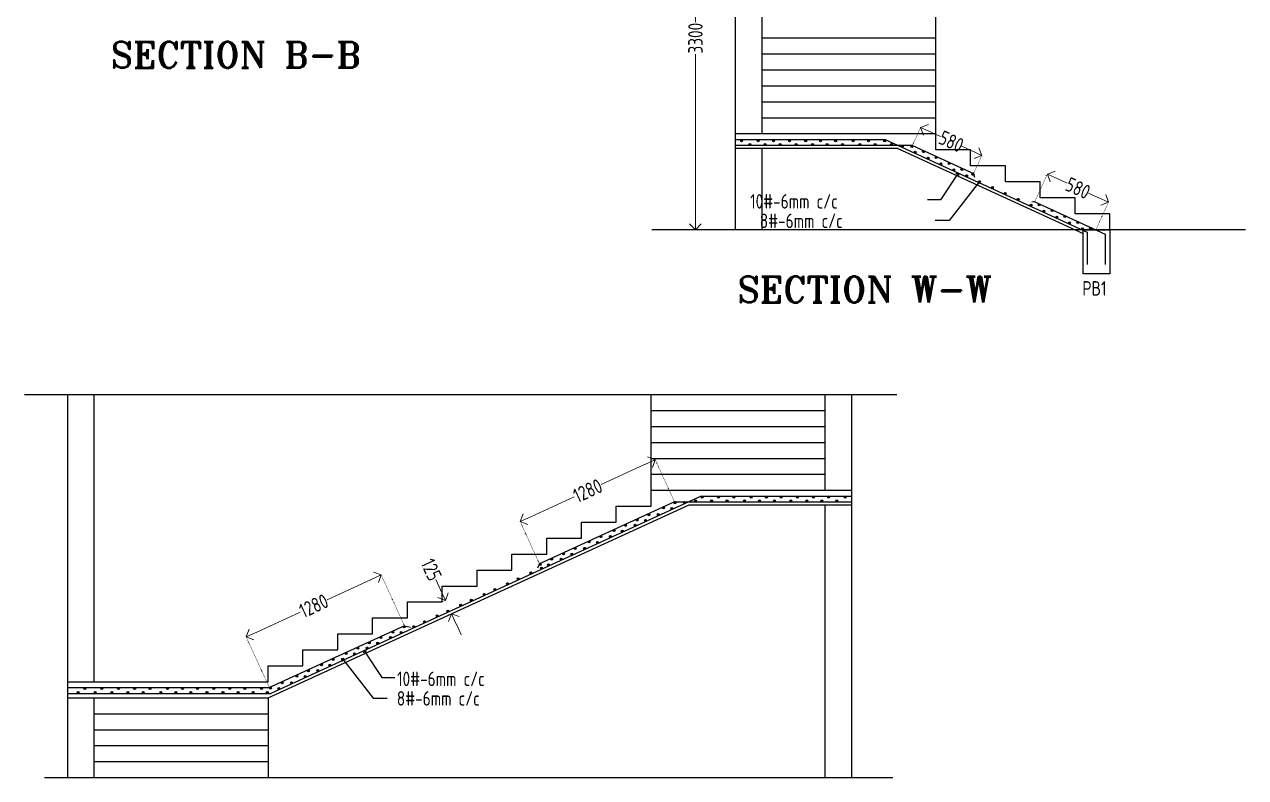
# Model space of a CAD drawing. Header units: inches. Extents: x -605 to 2991212, y -2872845 to 0.
# Drawn here: x 2708550 to 2750640, y -2134549 to -2108598 of the extents above; entities that cross this region are included whole.
import ezdxf

# ---------------------------------------------------------------- set-up
doc = ezdxf.new("R2010")
doc.units = ezdxf.units.IN
doc.header["$LTSCALE"] = 600
doc.header["$MEASUREMENT"] = 0
doc.linetypes.add('DOT2', pattern=[0.125, 0, -0.125])
for name, color, linetype, lineweight in [('rDIMension', 1, 'Continuous', 18), ('rRCC 1', 3, 'Continuous', 25), ('rREINF 1', 1, 'Continuous', 25), ('rREINF 2', 4, 'Continuous', 25), ('TAG', 132, 'Continuous', 0)]:
    doc.layers.add(name, color=color, linetype=linetype, lineweight=lineweight)
doc.styles.add('DIM', font='geniso.shx', dxfattribs={"width": 0.85})
doc.styles.add('SANDY', font='romant.shx')
doc.dimstyles.new('ST-150', dxfattribs={"dimscale": 75, "dimtxt": 3, "dimasz": 2, "dimexe": 0.18, "dimexo": 0.0625, "dimgap": 0.2, "dimtad": 0, "dimdec": 0, "dimlfac": 2, "dimzin": 0, "dimdsep": 46, "dimtxsty": 'DIM', "dimblk": 'OPEN90', "dimcen": 0.09, "dimclrd": 256, "dimclrt": 7, "dimadec": 0, "dimazin": 0, "dimtfac": 1, "dimtdec": 0, "dimtofl": 0, "dimtmove": 0, "dimatfit": 3, "dimldrblk": 'OPEN90', "dimfxl": 1, "dimtolj": 1, "dimtzin": 0, "dimlwd": -1, "dimarcsym": 0})
doc.dimstyles.new('ST-25', dxfattribs={"dimscale": 100, "dimtxt": 2.5, "dimasz": 2, "dimexe": 0.18, "dimexo": 0.0625, "dimgap": 0.2, "dimtad": 0, "dimdec": 0, "dimlfac": 0.25, "dimzin": 0, "dimdsep": 46, "dimtxsty": 'DIM', "dimblk": 'OPEN90', "dimcen": 0.09, "dimclrd": 256, "dimclrt": 7, "dimadec": 0, "dimazin": 0, "dimtfac": 1, "dimtdec": 0, "dimtofl": 0, "dimtmove": 0, "dimatfit": 3, "dimldrblk": 'OPEN90', "dimfxl": 1, "dimtolj": 1, "dimtzin": 0, "dimlwd": -1, "dimarcsym": 0})

# ---------------------------------------------------------------- blocks, each defined once
blk = doc.blocks.new('_Open90')
at = {"color": 0, "linetype": 'ByBlock', "lineweight": -2}
for p, q in [((0, 0), (-1, 0)), ((-0.5, 0.5), (0, 0)), ((0, 0), (-0.5, -0.5))]:
    blk.add_line(p, q, dxfattribs=at)
blk = doc.blocks.new('*D162')
at = {"layer": 'Defpoints', "color": 0, "linetype": 'ByBlock', "ltscale": 0.1, "transparency": 16777216}
for p in [(2733042, -2102472), (2731502, -2115672), (2731678, -2115672)]:
    blk.add_point(p, dxfattribs=at)
at = {"layer": 'rDIMension', "color": 0, "linetype": 'DOT2', "lineweight": -2, "ltscale": 0.1, "transparency": 16777216}
for p, q in [((2733036, -2102472), (2731660, -2102472)), ((2731508, -2115672), (2731696, -2115672))]:
    blk.add_line(p, q, dxfattribs=at)
at = {"layer": 'rDIMension', "linetype": 'ByBlock', "ltscale": 0.1, "transparency": 16777216}
for p, q in [((2731678, -2102872), (2731678, -2108521)), ((2731678, -2115272), (2731678, -2109623))]:
    blk.add_line(p, q, dxfattribs=at)
at = {"layer": 'rDIMension', "linetype": 'ByBlock', "ltscale": 0.1, "transparency": 16777216, "xscale": 400, "yscale": 400, "zscale": 400}
for p, rotation in [((2731678, -2102472), 90), ((2731678, -2115672), 270)]:
    blk.add_blockref('_Open90', p, dxfattribs=dict(at, rotation=rotation))
at = {"layer": 'rDIMension', "color": 7, "linetype": 'ByBlock', "ltscale": 0.1, "transparency": 16777216, "insert": (2731678, -2109072), "char_height": 500, "attachment_point": 5, "rotation": 90, "style": 'DIM'}
blk.add_mtext('\\A1;3300', dxfattribs=at)
blk = doc.blocks.new('*D164')
at = {"layer": 'Defpoints', "color": 0, "linetype": 'ByBlock', "ltscale": 0.1, "transparency": 16777216}
for p in [(2743808, -2113756), (2743373, -2114705), (2745482, -2115672)]:
    blk.add_point(p, dxfattribs=at)
at = {"layer": 'rDIMension', "color": 0, "linetype": 'DOT2', "lineweight": -2, "ltscale": 0.1, "transparency": 16777216}
for p, q in [((2743375, -2114700), (2743815, -2113740)), ((2745484, -2115666), (2745924, -2114706))]:
    blk.add_line(p, q, dxfattribs=at)
at = {"layer": 'rDIMension', "linetype": 'ByBlock', "ltscale": 0.1, "transparency": 16777216}
for p, q in [((2744171, -2113923), (2744496, -2114071)), ((2745553, -2114556), (2745228, -2114407))]:
    blk.add_line(p, q, dxfattribs=at)
at = {"layer": 'rDIMension', "linetype": 'ByBlock', "ltscale": 0.1, "transparency": 16777216, "xscale": 400, "yscale": 400, "zscale": 400}
for p, rotation in [((2743808, -2113756), 155.3764352138591), ((2745917, -2114723), 335.3764352138591)]:
    blk.add_blockref('_Open90', p, dxfattribs=dict(at, rotation=rotation))
at = {"layer": 'rDIMension', "color": 7, "linetype": 'ByBlock', "ltscale": 0.1, "transparency": 16777216, "insert": (2744862, -2114239), "char_height": 500, "attachment_point": 5, "rotation": 335.3764, "style": 'DIM'}
blk.add_mtext('\\A1;580', dxfattribs=at)
blk = doc.blocks.new('*D165')
at = {"layer": 'Defpoints', "color": 0, "linetype": 'ByBlock', "ltscale": 0.1, "transparency": 16777216}
for p in [(2739441, -2112146), (2739154, -2112772), (2741264, -2113739)]:
    blk.add_point(p, dxfattribs=at)
at = {"layer": 'rDIMension', "color": 0, "linetype": 'DOT2', "lineweight": -2, "ltscale": 0.1, "transparency": 16777216}
for p, q in [((2739157, -2112766), (2739449, -2112130)), ((2741266, -2113733), (2741558, -2113096))]:
    blk.add_line(p, q, dxfattribs=at)
at = {"layer": 'rDIMension', "linetype": 'ByBlock', "ltscale": 0.1, "transparency": 16777216}
for p, q in [((2739805, -2112313), (2740130, -2112461)), ((2741187, -2112946), (2740862, -2112797))]:
    blk.add_line(p, q, dxfattribs=at)
at = {"layer": 'rDIMension', "linetype": 'ByBlock', "ltscale": 0.1, "transparency": 16777216, "xscale": 400, "yscale": 400, "zscale": 400}
for p, rotation in [((2739441, -2112146), 155.3764352138364), ((2741550, -2113113), 335.3764352138364)]:
    blk.add_blockref('_Open90', p, dxfattribs=dict(at, rotation=rotation))
at = {"layer": 'rDIMension', "color": 7, "linetype": 'ByBlock', "ltscale": 0.1, "transparency": 16777216, "insert": (2740496, -2112629), "char_height": 500, "attachment_point": 5, "rotation": 335.3764, "style": 'DIM'}
blk.add_mtext('\\A1;580', dxfattribs=at)
blk = doc.blocks.new('*D166')
at = {"layer": 'Defpoints', "color": 0, "linetype": 'ByBlock', "ltscale": 0.1, "transparency": 16777216}
for p in [(2722951, -2128499), (2723159, -2128953), (2723270, -2128902)]:
    blk.add_point(p, dxfattribs=at)
at = {"layer": 'rDIMension', "linetype": 'ByBlock', "ltscale": 0.1, "transparency": 16777216}
for p, q in [((2722895, -2128084), (2722729, -2127720)), ((2723437, -2129266), (2723604, -2129629))]:
    blk.add_line(p, q, dxfattribs=at)
at = {"layer": 'rDIMension', "color": 0, "linetype": 'DOT2', "lineweight": -2, "ltscale": 0.1, "transparency": 16777216}
for p, q in [((2722956, -2128496), (2723078, -2128440)), ((2723165, -2128951), (2723287, -2128894))]:
    blk.add_line(p, q, dxfattribs=at)
at = {"layer": 'rDIMension', "linetype": 'ByBlock', "ltscale": 0.1, "transparency": 16777216, "xscale": 400, "yscale": 400, "zscale": 400}
for p, rotation in [((2723062, -2128447), 294.6235647861313), ((2723270, -2128902), 114.6235647861312)]:
    blk.add_blockref('_Open90', p, dxfattribs=dict(at, rotation=rotation))
at = {"layer": 'rDIMension', "color": 7, "linetype": 'ByBlock', "ltscale": 0.1, "transparency": 16777216, "insert": (2722575, -2127385), "char_height": 500, "attachment_point": 5, "rotation": 294.6236, "style": 'DIM'}
blk.add_mtext('\\A1;125', dxfattribs=at)
blk = doc.blocks.new('*D167')
at = {"layer": 'Defpoints', "color": 0, "linetype": 'ByBlock', "ltscale": 0.1, "transparency": 16777216}
for p in [(2720847, -2127567), (2721649, -2129315), (2716994, -2131449)]:
    blk.add_point(p, dxfattribs=at)
at = {"layer": 'rDIMension', "color": 0, "linetype": 'DOT2', "lineweight": -2, "ltscale": 0.1, "transparency": 16777216}
for p, q in [((2721646, -2129310), (2720840, -2127550)), ((2716992, -2131443), (2716185, -2129684))]:
    blk.add_line(p, q, dxfattribs=at)
at = {"layer": 'rDIMension', "linetype": 'ByBlock', "ltscale": 0.1, "transparency": 16777216}
for p, q in [((2720484, -2127733), (2718983, -2128421)), ((2716556, -2129533), (2718057, -2128845))]:
    blk.add_line(p, q, dxfattribs=at)
at = {"layer": 'rDIMension', "linetype": 'ByBlock', "ltscale": 0.1, "transparency": 16777216, "xscale": 400, "yscale": 400, "zscale": 400}
for p, rotation in [((2720847, -2127567), 24.62356478615336), ((2716193, -2129700), 204.6235647861534)]:
    blk.add_blockref('_Open90', p, dxfattribs=dict(at, rotation=rotation))
at = {"layer": 'rDIMension', "color": 7, "linetype": 'ByBlock', "ltscale": 0.1, "transparency": 16777216, "insert": (2718520, -2128633), "char_height": 500, "attachment_point": 5, "rotation": 24.6236, "style": 'DIM'}
blk.add_mtext('\\A1;1280', dxfattribs=at)
blk = doc.blocks.new('*D168')
at = {"layer": 'Defpoints', "color": 0, "linetype": 'ByBlock', "ltscale": 0.1, "transparency": 16777216}
for p in [(2730292, -2123596), (2730958, -2125049), (2726303, -2127182)]:
    blk.add_point(p, dxfattribs=at)
at = {"layer": 'rDIMension', "linetype": 'ByBlock', "ltscale": 0.1, "transparency": 16777216}
for p, q in [((2729928, -2123763), (2728427, -2124451)), ((2726001, -2125563), (2727502, -2124875))]:
    blk.add_line(p, q, dxfattribs=at)
at = {"layer": 'rDIMension', "color": 0, "linetype": 'DOT2', "lineweight": -2, "ltscale": 0.1, "transparency": 16777216}
for p, q in [((2730955, -2125043), (2730285, -2123580)), ((2726301, -2127176), (2725630, -2125713))]:
    blk.add_line(p, q, dxfattribs=at)
at = {"layer": 'rDIMension', "linetype": 'ByBlock', "ltscale": 0.1, "transparency": 16777216, "xscale": 400, "yscale": 400, "zscale": 400}
for p, rotation in [((2730292, -2123596), 24.6235647861723), ((2725637, -2125729), 204.6235647861724)]:
    blk.add_blockref('_Open90', p, dxfattribs=dict(at, rotation=rotation))
at = {"layer": 'rDIMension', "color": 7, "linetype": 'ByBlock', "ltscale": 0.1, "transparency": 16777216, "insert": (2727965, -2124663), "char_height": 500, "attachment_point": 5, "rotation": 24.6236, "style": 'DIM'}
blk.add_mtext('\\A1;1280', dxfattribs=at)

msp = doc.modelspace()

# ---------------------------------------------------------------- hatches: boundary and pattern name
at = {"layer": 'rREINF 2'}
h = msp.add_hatch(color=256, dxfattribs=at)
h.dxf.hatch_style = 1
h.paths.add_polyline_path([(2733235, -2112606.6, -1), (2733303.8, -2112606.6, -1)])
h = msp.add_hatch(color=256, dxfattribs=at)
h.dxf.hatch_style = 1
h.paths.add_polyline_path([(2733522, -2112737.6, -1), (2733590.7, -2112737.6, -1)])
h = msp.add_hatch(color=256, dxfattribs=at)
h.dxf.hatch_style = 1
h.paths.add_polyline_path([(2733810.1, -2112606.6, -1), (2733878.9, -2112606.6, -1)])
h = msp.add_hatch(color=256, dxfattribs=at)
h.dxf.hatch_style = 1
h.paths.add_polyline_path([(2734043.5, -2112737.6, -1), (2734112.2, -2112737.6, -1)])
h = msp.add_hatch(color=256, dxfattribs=at)
h.dxf.hatch_style = 1
h.paths.add_polyline_path([(2734331.6, -2112606.6, -1), (2734400.3, -2112606.6, -1)])
h = msp.add_hatch(color=256, dxfattribs=at)
h.dxf.hatch_style = 1
h.paths.add_polyline_path([(2734563.9, -2112737.6, -1), (2734632.6, -2112737.6, -1)])
h = msp.add_hatch(color=256, dxfattribs=at)
h.dxf.hatch_style = 1
h.paths.add_polyline_path([(2734883.5, -2112606.6, -1), (2734952.3, -2112606.6, -1)])
h = msp.add_hatch(color=256, dxfattribs=at)
h.dxf.hatch_style = 1
h.paths.add_polyline_path([(2735115.8, -2112737.6, -1), (2735184.6, -2112737.6, -1)])
h = msp.add_hatch(color=256, dxfattribs=at)
h.dxf.hatch_style = 1
h.paths.add_polyline_path([(2735443.4, -2112606.6, -1), (2735512.1, -2112606.6, -1)])
h = msp.add_hatch(color=256, dxfattribs=at)
h.dxf.hatch_style = 1
h.paths.add_polyline_path([(2735675.6, -2112737.6, -1), (2735744.4, -2112737.6, -1)])
h = msp.add_hatch(color=256, dxfattribs=at)
h.dxf.hatch_style = 1
h.paths.add_polyline_path([(2735955.9, -2112606.6, -1), (2736024.6, -2112606.6, -1)])
h = msp.add_hatch(color=256, dxfattribs=at)
h.dxf.hatch_style = 1
h.paths.add_polyline_path([(2736188.2, -2112737.6, -1), (2736256.9, -2112737.6, -1)])
h = msp.add_hatch(color=256, dxfattribs=at)
h.dxf.hatch_style = 1
h.paths.add_polyline_path([(2736476.3, -2112606.6, -1), (2736545, -2112606.6, -1)])
h = msp.add_hatch(color=256, dxfattribs=at)
h.dxf.hatch_style = 1
h.paths.add_polyline_path([(2736708.6, -2112737.6, -1), (2736777.3, -2112737.6, -1)])
h = msp.add_hatch(color=256, dxfattribs=at)
h.dxf.hatch_style = 1
h.paths.add_polyline_path([(2737079.5, -2112606.6, -1), (2737148.2, -2112606.6, -1)])
h = msp.add_hatch(color=256, dxfattribs=at)
h.dxf.hatch_style = 1
h.paths.add_polyline_path([(2737311.8, -2112737.6, -1), (2737380.5, -2112737.6, -1)])
h = msp.add_hatch(color=256, dxfattribs=at)
h.dxf.hatch_style = 1
h.paths.add_polyline_path([(2737608.8, -2112606.6, -1), (2737677.5, -2112606.6, -1)])
h = msp.add_hatch(color=256, dxfattribs=at)
h.dxf.hatch_style = 1
h.paths.add_polyline_path([(2737841, -2112737.6, -1), (2737909.8, -2112737.6, -1)])
h = msp.add_hatch(color=256, dxfattribs=at)
h.dxf.hatch_style = 1
h.paths.add_polyline_path([(2738165.9, -2112606.6, -1), (2738234.7, -2112606.6, -1)])
h = msp.add_hatch(color=256, dxfattribs=at)
h.dxf.hatch_style = 1
h.paths.add_polyline_path([(2738398.2, -2112737.6, -1), (2738466.9, -2112737.6, -1)])
h = msp.add_hatch(color=256, dxfattribs=at)
h.dxf.hatch_style = 1
h.paths.add_polyline_path([(2738774.2, -2112795.8, -1), (2738843, -2112795.8, -1)])
h = msp.add_hatch(color=256, dxfattribs=at)
h.dxf.hatch_style = 1
h.paths.add_polyline_path([(2739103.4, -2112798.7, -1), (2739172.1, -2112798.7, -1)])
h = msp.add_hatch(color=256, dxfattribs=at)
h.dxf.hatch_style = 1
h.paths.add_polyline_path([(2739217.7, -2112999.1, -1), (2739286.4, -2112999.1, -1)])
h = msp.add_hatch(color=256, dxfattribs=at)
h.dxf.hatch_style = 1
h.paths.add_polyline_path([(2739500.6, -2112980.7, -1), (2739569.3, -2112980.7, -1)])
h = msp.add_hatch(color=256, dxfattribs=at)
h.dxf.hatch_style = 1
h.paths.add_polyline_path([(2739661.2, -2113202.3, -1), (2739729.9, -2113202.3, -1)])
h = msp.add_hatch(color=256, dxfattribs=at)
h.dxf.hatch_style = 1
h.paths.add_polyline_path([(2739944.1, -2113184, -1), (2740012.8, -2113184, -1)])
h = msp.add_hatch(color=256, dxfattribs=at)
h.dxf.hatch_style = 1
h.paths.add_polyline_path([(2740104.7, -2113405.6, -1), (2740173.4, -2113405.6, -1)])
h = msp.add_hatch(color=256, dxfattribs=at)
h.dxf.hatch_style = 1
h.paths.add_polyline_path([(2740387.5, -2113387.2, -1), (2740456.3, -2113387.2, -1)])
h = msp.add_hatch(color=256, dxfattribs=at)
h.dxf.hatch_style = 1
h.paths.add_polyline_path([(2740548.1, -2113608.8, -1), (2740616.9, -2113608.8, -1)])
h = msp.add_hatch(color=256, dxfattribs=at)
h.dxf.hatch_style = 1
h.paths.add_polyline_path([(2740831, -2113590.5, -1), (2740899.7, -2113590.5, -1)])
h = msp.add_hatch(color=256, dxfattribs=at)
h.dxf.hatch_style = 1
h.paths.add_polyline_path([(2741203.9, -2113761.9, -1), (2741272.6, -2113761.9, -1)])
h = msp.add_hatch(color=256, dxfattribs=at)
h.dxf.hatch_style = 1
h.paths.add_polyline_path([(2740991.6, -2113812.1, -1), (2741060.4, -2113812.1, -1)])
h = msp.add_hatch(color=256, dxfattribs=at)
h.dxf.hatch_style = 1
h.paths.add_polyline_path([(2741435.1, -2114015.4, -1), (2741503.8, -2114015.4, -1)])
h = msp.add_hatch(color=256, dxfattribs=at)
h.dxf.hatch_style = 1
h.paths.add_polyline_path([(2741878.6, -2114218.6, -1), (2741947.3, -2114218.6, -1)])
h = msp.add_hatch(color=256, dxfattribs=at)
h.dxf.hatch_style = 1
h.paths.add_polyline_path([(2742322, -2114421.9, -1), (2742390.8, -2114421.9, -1)])
h = msp.add_hatch(color=256, dxfattribs=at)
h.dxf.hatch_style = 1
h.paths.add_polyline_path([(2742765.5, -2114625.1, -1), (2742834.3, -2114625.1, -1)])
h = msp.add_hatch(color=256, dxfattribs=at)
h.dxf.hatch_style = 1
h.paths.add_polyline_path([(2743209, -2114828.4, -1), (2743277.7, -2114828.4, -1)])
h = msp.add_hatch(color=256, dxfattribs=at)
h.dxf.hatch_style = 1
h.paths.add_polyline_path([(2743491.9, -2114810.1, -1), (2743560.6, -2114810.1, -1)])
h = msp.add_hatch(color=256, dxfattribs=at)
h.dxf.hatch_style = 1
h.paths.add_polyline_path([(2743652.5, -2115031.7, -1), (2743721.2, -2115031.7, -1)])
h = msp.add_hatch(color=256, dxfattribs=at)
h.dxf.hatch_style = 1
h.paths.add_polyline_path([(2743935.3, -2115013.3, -1), (2744004.1, -2115013.3, -1)])
h = msp.add_hatch(color=256, dxfattribs=at)
h.dxf.hatch_style = 1
h.paths.add_polyline_path([(2744096, -2115234.9, -1), (2744164.7, -2115234.9, -1)])
h = msp.add_hatch(color=256, dxfattribs=at)
h.dxf.hatch_style = 1
h.paths.add_polyline_path([(2744378.8, -2115216.6, -1), (2744447.6, -2115216.6, -1)])
h = msp.add_hatch(color=256, dxfattribs=at)
h.dxf.hatch_style = 1
h.paths.add_polyline_path([(2744539.4, -2115438.2, -1), (2744608.2, -2115438.2, -1)])
h = msp.add_hatch(color=256, dxfattribs=at)
h.dxf.hatch_style = 1
h.paths.add_polyline_path([(2744822.3, -2115419.8, -1), (2744891, -2115419.8, -1)])
h = msp.add_hatch(color=256, dxfattribs=at)
h.dxf.hatch_style = 1
h.paths.add_polyline_path([(2744982.9, -2115641.4, -1), (2745051.6, -2115641.4, -1)])
h = msp.add_hatch(color=256, dxfattribs=at)
h.dxf.hatch_style = 1
h.paths.add_polyline_path([(2745265.8, -2115623.1, -1), (2745334.5, -2115623.1, -1)])
h = msp.add_hatch(color=256, dxfattribs=at)
h.dxf.hatch_style = 1
h.paths.add_polyline_path([(2731008.9, -2125075.3, 1), (2730940.2, -2125075.3, 1)])
h = msp.add_hatch(color=256, dxfattribs=at)
h.dxf.hatch_style = 1
h.paths.add_polyline_path([(2731338.1, -2125072.4, 1), (2731269.3, -2125072.4, 1)])
h = msp.add_hatch(color=256, dxfattribs=at)
h.dxf.hatch_style = 1
h.paths.add_polyline_path([(2731714.1, -2125014.2, 1), (2731645.4, -2125014.2, 1)])
h = msp.add_hatch(color=256, dxfattribs=at)
h.dxf.hatch_style = 1
h.paths.add_polyline_path([(2731946.4, -2124883.2, 1), (2731877.6, -2124883.2, 1)])
h = msp.add_hatch(color=256, dxfattribs=at)
h.dxf.hatch_style = 1
h.paths.add_polyline_path([(2732271.3, -2125014.2, 1), (2732202.5, -2125014.2, 1)])
h = msp.add_hatch(color=256, dxfattribs=at)
h.dxf.hatch_style = 1
h.paths.add_polyline_path([(2732503.5, -2124883.2, 1), (2732434.8, -2124883.2, 1)])
h = msp.add_hatch(color=256, dxfattribs=at)
h.dxf.hatch_style = 1
h.paths.add_polyline_path([(2732800.5, -2125014.2, 1), (2732731.8, -2125014.2, 1)])
h = msp.add_hatch(color=256, dxfattribs=at)
h.dxf.hatch_style = 1
h.paths.add_polyline_path([(2733032.8, -2124883.2, 1), (2732964.1, -2124883.2, 1)])
h = msp.add_hatch(color=256, dxfattribs=at)
h.dxf.hatch_style = 1
h.paths.add_polyline_path([(2733403.7, -2125014.2, 1), (2733335, -2125014.2, 1)])
h = msp.add_hatch(color=256, dxfattribs=at)
h.dxf.hatch_style = 1
h.paths.add_polyline_path([(2733636, -2124883.2, 1), (2733567.3, -2124883.2, 1)])
h = msp.add_hatch(color=256, dxfattribs=at)
h.dxf.hatch_style = 1
h.paths.add_polyline_path([(2733924.1, -2125014.2, 1), (2733855.4, -2125014.2, 1)])
h = msp.add_hatch(color=256, dxfattribs=at)
h.dxf.hatch_style = 1
h.paths.add_polyline_path([(2734156.4, -2124883.2, 1), (2734087.7, -2124883.2, 1)])
h = msp.add_hatch(color=256, dxfattribs=at)
h.dxf.hatch_style = 1
h.paths.add_polyline_path([(2734436.7, -2125014.2, 1), (2734367.9, -2125014.2, 1)])
h = msp.add_hatch(color=256, dxfattribs=at)
h.dxf.hatch_style = 1
h.paths.add_polyline_path([(2734669, -2124883.2, 1), (2734600.2, -2124883.2, 1)])
h = msp.add_hatch(color=256, dxfattribs=at)
h.dxf.hatch_style = 1
h.paths.add_polyline_path([(2734996.5, -2125014.2, 1), (2734927.7, -2125014.2, 1)])
h = msp.add_hatch(color=256, dxfattribs=at)
h.dxf.hatch_style = 1
h.paths.add_polyline_path([(2735228.8, -2124883.2, 1), (2735160, -2124883.2, 1)])
h = msp.add_hatch(color=256, dxfattribs=at)
h.dxf.hatch_style = 1
h.paths.add_polyline_path([(2735548.4, -2125014.2, 1), (2735479.7, -2125014.2, 1)])
h = msp.add_hatch(color=256, dxfattribs=at)
h.dxf.hatch_style = 1
h.paths.add_polyline_path([(2735780.7, -2124883.2, 1), (2735712, -2124883.2, 1)])
h = msp.add_hatch(color=256, dxfattribs=at)
h.dxf.hatch_style = 1
h.paths.add_polyline_path([(2736068.8, -2125014.2, 1), (2736000.1, -2125014.2, 1)])
h = msp.add_hatch(color=256, dxfattribs=at)
h.dxf.hatch_style = 1
h.paths.add_polyline_path([(2736302.2, -2124883.2, 1), (2736233.5, -2124883.2, 1)])
h = msp.add_hatch(color=256, dxfattribs=at)
h.dxf.hatch_style = 1
h.paths.add_polyline_path([(2736590.3, -2125014.2, 1), (2736521.6, -2125014.2, 1)])
h = msp.add_hatch(color=256, dxfattribs=at)
h.dxf.hatch_style = 1
h.paths.add_polyline_path([(2736877.3, -2124883.2, 1), (2736808.5, -2124883.2, 1)])
h = msp.add_hatch(color=256, dxfattribs=at)
h.dxf.hatch_style = 1
h.paths.add_polyline_path([(2730103.4, -2125490.3, 1), (2730034.7, -2125490.3, 1)])
h = msp.add_hatch(color=256, dxfattribs=at)
h.dxf.hatch_style = 1
h.paths.add_polyline_path([(2730432.5, -2125487.5, 1), (2730363.8, -2125487.5, 1)])
h = msp.add_hatch(color=256, dxfattribs=at)
h.dxf.hatch_style = 1
h.paths.add_polyline_path([(2730611.7, -2125257.3, 1), (2730543, -2125257.3, 1)])
h = msp.add_hatch(color=256, dxfattribs=at)
h.dxf.hatch_style = 1
h.paths.add_polyline_path([(2730897.9, -2125274.2, 1), (2730829.1, -2125274.2, 1)])
h = msp.add_hatch(color=256, dxfattribs=at)
h.dxf.hatch_style = 1
h.paths.add_polyline_path([(2729303.4, -2125857, 1), (2729234.6, -2125857, 1)])
h = msp.add_hatch(color=256, dxfattribs=at)
h.dxf.hatch_style = 1
h.paths.add_polyline_path([(2729632.5, -2125854.1, 1), (2729563.8, -2125854.1, 1)])
h = msp.add_hatch(color=256, dxfattribs=at)
h.dxf.hatch_style = 1
h.paths.add_polyline_path([(2729706.2, -2125672.4, 1), (2729637.4, -2125672.4, 1)])
h = msp.add_hatch(color=256, dxfattribs=at)
h.dxf.hatch_style = 1
h.paths.add_polyline_path([(2729992.3, -2125689.2, 1), (2729923.6, -2125689.2, 1)])
h = msp.add_hatch(color=256, dxfattribs=at)
h.dxf.hatch_style = 1
h.paths.add_polyline_path([(2728450.9, -2126247.7, 1), (2728382.1, -2126247.7, 1)])
h = msp.add_hatch(color=256, dxfattribs=at)
h.dxf.hatch_style = 1
h.paths.add_polyline_path([(2728780, -2126244.9, 1), (2728711.3, -2126244.9, 1)])
h = msp.add_hatch(color=256, dxfattribs=at)
h.dxf.hatch_style = 1
h.paths.add_polyline_path([(2728906.1, -2126039.1, 1), (2728837.4, -2126039.1, 1)])
h = msp.add_hatch(color=256, dxfattribs=at)
h.dxf.hatch_style = 1
h.paths.add_polyline_path([(2729192.3, -2126055.9, 1), (2729123.6, -2126055.9, 1)])
h = msp.add_hatch(color=256, dxfattribs=at)
h.dxf.hatch_style = 1
h.paths.add_polyline_path([(2727565.2, -2126653.7, 1), (2727496.4, -2126653.7, 1)])
h = msp.add_hatch(color=256, dxfattribs=at)
h.dxf.hatch_style = 1
h.paths.add_polyline_path([(2727894.3, -2126650.8, 1), (2727825.5, -2126650.8, 1)])
h = msp.add_hatch(color=256, dxfattribs=at)
h.dxf.hatch_style = 1
h.paths.add_polyline_path([(2728053.6, -2126429.8, 1), (2727984.9, -2126429.8, 1)])
h = msp.add_hatch(color=256, dxfattribs=at)
h.dxf.hatch_style = 1
h.paths.add_polyline_path([(2728339.8, -2126446.6, 1), (2728271.1, -2126446.6, 1)])
h = msp.add_hatch(color=256, dxfattribs=at)
h.dxf.hatch_style = 1
h.paths.add_polyline_path([(2726359.2, -2127206.4, 1), (2726290.5, -2127206.4, 1)])
h = msp.add_hatch(color=256, dxfattribs=at)
h.dxf.hatch_style = 1
h.paths.add_polyline_path([(2726645.4, -2127223.2, 1), (2726576.7, -2127223.2, 1)])
h = msp.add_hatch(color=256, dxfattribs=at)
h.dxf.hatch_style = 1
h.paths.add_polyline_path([(2726756.5, -2127024.3, 1), (2726687.7, -2127024.3, 1)])
h = msp.add_hatch(color=256, dxfattribs=at)
h.dxf.hatch_style = 1
h.paths.add_polyline_path([(2727085.6, -2127021.5, 1), (2727016.9, -2127021.5, 1)])
h = msp.add_hatch(color=256, dxfattribs=at)
h.dxf.hatch_style = 1
h.paths.add_polyline_path([(2727167.9, -2126835.7, 1), (2727099.2, -2126835.7, 1)])
h = msp.add_hatch(color=256, dxfattribs=at)
h.dxf.hatch_style = 1
h.paths.add_polyline_path([(2727454.1, -2126852.6, 1), (2727385.4, -2126852.6, 1)])
h = msp.add_hatch(color=256, dxfattribs=at)
h.dxf.hatch_style = 1
h.paths.add_polyline_path([(2726043.2, -2127499.2, 1), (2725974.5, -2127499.2, 1)])
h = msp.add_hatch(color=256, dxfattribs=at)
h.dxf.hatch_style = 1
h.paths.add_polyline_path([(2726410.4, -2127330.9, 1), (2726341.7, -2127330.9, 1)])
h = msp.add_hatch(color=256, dxfattribs=at)
h.dxf.hatch_style = 1
h.paths.add_polyline_path([(2724795.6, -2128071.1, 1), (2724726.8, -2128071.1, 1)])
h = msp.add_hatch(color=256, dxfattribs=at)
h.dxf.hatch_style = 1
h.paths.add_polyline_path([(2725235.8, -2127869.3, 1), (2725167, -2127869.3, 1)])
h = msp.add_hatch(color=256, dxfattribs=at)
h.dxf.hatch_style = 1
h.paths.add_polyline_path([(2725603, -2127701, 1), (2725534.3, -2127701, 1)])
h = msp.add_hatch(color=256, dxfattribs=at)
h.dxf.hatch_style = 1
h.paths.add_polyline_path([(2723988.2, -2128441.1, 1), (2723919.4, -2128441.1, 1)])
h = msp.add_hatch(color=256, dxfattribs=at)
h.dxf.hatch_style = 1
h.paths.add_polyline_path([(2724428.3, -2128239.4, 1), (2724359.6, -2128239.4, 1)])
h = msp.add_hatch(color=256, dxfattribs=at)
h.dxf.hatch_style = 1
h.paths.add_polyline_path([(2723180.7, -2128811.2, 1), (2723112, -2128811.2, 1)])
h = msp.add_hatch(color=256, dxfattribs=at)
h.dxf.hatch_style = 1
h.paths.add_polyline_path([(2723620.9, -2128609.4, 1), (2723552.2, -2128609.4, 1)])
h = msp.add_hatch(color=256, dxfattribs=at)
h.dxf.hatch_style = 1
h.paths.add_polyline_path([(2722373.3, -2129181.3, 1), (2722304.6, -2129181.3, 1)])
h = msp.add_hatch(color=256, dxfattribs=at)
h.dxf.hatch_style = 1
h.paths.add_polyline_path([(2722813.5, -2128979.5, 1), (2722744.8, -2128979.5, 1)])
h = msp.add_hatch(color=256, dxfattribs=at)
h.dxf.hatch_style = 1
h.paths.add_polyline_path([(2720869.6, -2129722.5, 1), (2720800.8, -2129722.5, 1)])
h = msp.add_hatch(color=256, dxfattribs=at)
h.dxf.hatch_style = 1
h.paths.add_polyline_path([(2721198.7, -2129719.6, 1), (2721129.9, -2129719.6, 1)])
h = msp.add_hatch(color=256, dxfattribs=at)
h.dxf.hatch_style = 1
h.paths.add_polyline_path([(2721279.8, -2129534.5, 1), (2721211, -2129534.5, 1)])
h = msp.add_hatch(color=256, dxfattribs=at)
h.dxf.hatch_style = 1
h.paths.add_polyline_path([(2721565.9, -2129551.3, 1), (2721497.2, -2129551.3, 1)])
h = msp.add_hatch(color=256, dxfattribs=at)
h.dxf.hatch_style = 1
h.paths.add_polyline_path([(2721677, -2129352.4, 1), (2721608.2, -2129352.4, 1)])
h = msp.add_hatch(color=256, dxfattribs=at)
h.dxf.hatch_style = 1
h.paths.add_polyline_path([(2722006.1, -2129349.6, 1), (2721937.4, -2129349.6, 1)])
h = msp.add_hatch(color=256, dxfattribs=at)
h.dxf.hatch_style = 1
h.paths.add_polyline_path([(2720072.7, -2130087.7, 1), (2720004, -2130087.7, 1)])
h = msp.add_hatch(color=256, dxfattribs=at)
h.dxf.hatch_style = 1
h.paths.add_polyline_path([(2720401.8, -2130084.9, 1), (2720333.1, -2130084.9, 1)])
h = msp.add_hatch(color=256, dxfattribs=at)
h.dxf.hatch_style = 1
h.paths.add_polyline_path([(2720472.3, -2129904.6, 1), (2720403.6, -2129904.6, 1)])
h = msp.add_hatch(color=256, dxfattribs=at)
h.dxf.hatch_style = 1
h.paths.add_polyline_path([(2720758.5, -2129921.4, 1), (2720689.8, -2129921.4, 1)])
h = msp.add_hatch(color=256, dxfattribs=at)
h.dxf.hatch_style = 1
h.paths.add_polyline_path([(2719224.5, -2130476.5, 1), (2719155.7, -2130476.5, 1)])
h = msp.add_hatch(color=256, dxfattribs=at)
h.dxf.hatch_style = 1
h.paths.add_polyline_path([(2719553.6, -2130473.6, 1), (2719484.8, -2130473.6, 1)])
h = msp.add_hatch(color=256, dxfattribs=at)
h.dxf.hatch_style = 1
h.paths.add_polyline_path([(2719675.5, -2130269.8, 1), (2719606.8, -2130269.8, 1)])
h = msp.add_hatch(color=256, dxfattribs=at)
h.dxf.hatch_style = 1
h.paths.add_polyline_path([(2719961.6, -2130286.6, 1), (2719892.9, -2130286.6, 1)])
h = msp.add_hatch(color=256, dxfattribs=at)
h.dxf.hatch_style = 1
h.paths.add_polyline_path([(2718371.1, -2130867.6, 1), (2718302.4, -2130867.6, 1)])
h = msp.add_hatch(color=256, dxfattribs=at)
h.dxf.hatch_style = 1
h.paths.add_polyline_path([(2718700.3, -2130864.7, 1), (2718631.5, -2130864.7, 1)])
h = msp.add_hatch(color=256, dxfattribs=at)
h.dxf.hatch_style = 1
h.paths.add_polyline_path([(2718827.2, -2130658.6, 1), (2718758.5, -2130658.6, 1)])
h = msp.add_hatch(color=256, dxfattribs=at)
h.dxf.hatch_style = 1
h.paths.add_polyline_path([(2719113.4, -2130675.4, 1), (2719044.7, -2130675.4, 1)])
h = msp.add_hatch(color=256, dxfattribs=at)
h.dxf.hatch_style = 1
h.paths.add_polyline_path([(2717464.9, -2131282.9, 1), (2717396.2, -2131282.9, 1)])
h = msp.add_hatch(color=256, dxfattribs=at)
h.dxf.hatch_style = 1
h.paths.add_polyline_path([(2717794.1, -2131280.1, 1), (2717725.3, -2131280.1, 1)])
h = msp.add_hatch(color=256, dxfattribs=at)
h.dxf.hatch_style = 1
h.paths.add_polyline_path([(2717973.9, -2131049.7, 1), (2717905.2, -2131049.7, 1)])
h = msp.add_hatch(color=256, dxfattribs=at)
h.dxf.hatch_style = 1
h.paths.add_polyline_path([(2718260.1, -2131066.5, 1), (2718191.3, -2131066.5, 1)])
h = msp.add_hatch(color=256, dxfattribs=at)
h.dxf.hatch_style = 1
h.paths.add_polyline_path([(2710434.9, -2131614.2, 1), (2710366.1, -2131614.2, 1)])
h = msp.add_hatch(color=256, dxfattribs=at)
h.dxf.hatch_style = 1
h.paths.add_polyline_path([(2710667.2, -2131483.2, 1), (2710598.4, -2131483.2, 1)])
h = msp.add_hatch(color=256, dxfattribs=at)
h.dxf.hatch_style = 1
h.paths.add_polyline_path([(2711023.8, -2131614.2, 1), (2710955, -2131614.2, 1)])
h = msp.add_hatch(color=256, dxfattribs=at)
h.dxf.hatch_style = 1
h.paths.add_polyline_path([(2711256, -2131483.2, 1), (2711187.3, -2131483.2, 1)])
h = msp.add_hatch(color=256, dxfattribs=at)
h.dxf.hatch_style = 1
h.paths.add_polyline_path([(2711594.1, -2131614.2, 1), (2711525.4, -2131614.2, 1)])
h = msp.add_hatch(color=256, dxfattribs=at)
h.dxf.hatch_style = 1
h.paths.add_polyline_path([(2711826.4, -2131483.2, 1), (2711757.6, -2131483.2, 1)])
h = msp.add_hatch(color=256, dxfattribs=at)
h.dxf.hatch_style = 1
h.paths.add_polyline_path([(2712151.3, -2131614.2, 1), (2712082.5, -2131614.2, 1)])
h = msp.add_hatch(color=256, dxfattribs=at)
h.dxf.hatch_style = 1
h.paths.add_polyline_path([(2712383.5, -2131483.2, 1), (2712314.8, -2131483.2, 1)])
h = msp.add_hatch(color=256, dxfattribs=at)
h.dxf.hatch_style = 1
h.paths.add_polyline_path([(2712680.5, -2131614.2, 1), (2712611.8, -2131614.2, 1)])
h = msp.add_hatch(color=256, dxfattribs=at)
h.dxf.hatch_style = 1
h.paths.add_polyline_path([(2712912.8, -2131483.2, 1), (2712844.1, -2131483.2, 1)])
h = msp.add_hatch(color=256, dxfattribs=at)
h.dxf.hatch_style = 1
h.paths.add_polyline_path([(2713283.7, -2131614.2, 1), (2713215, -2131614.2, 1)])
h = msp.add_hatch(color=256, dxfattribs=at)
h.dxf.hatch_style = 1
h.paths.add_polyline_path([(2713516, -2131483.2, 1), (2713447.3, -2131483.2, 1)])
h = msp.add_hatch(color=256, dxfattribs=at)
h.dxf.hatch_style = 1
h.paths.add_polyline_path([(2713804.1, -2131614.2, 1), (2713735.4, -2131614.2, 1)])
h = msp.add_hatch(color=256, dxfattribs=at)
h.dxf.hatch_style = 1
h.paths.add_polyline_path([(2714036.4, -2131483.2, 1), (2713967.7, -2131483.2, 1)])
h = msp.add_hatch(color=256, dxfattribs=at)
h.dxf.hatch_style = 1
h.paths.add_polyline_path([(2714316.7, -2131614.2, 1), (2714247.9, -2131614.2, 1)])
h = msp.add_hatch(color=256, dxfattribs=at)
h.dxf.hatch_style = 1
h.paths.add_polyline_path([(2714549, -2131483.2, 1), (2714480.2, -2131483.2, 1)])
h = msp.add_hatch(color=256, dxfattribs=at)
h.dxf.hatch_style = 1
h.paths.add_polyline_path([(2714876.5, -2131614.2, 1), (2714807.7, -2131614.2, 1)])
h = msp.add_hatch(color=256, dxfattribs=at)
h.dxf.hatch_style = 1
h.paths.add_polyline_path([(2715108.8, -2131483.2, 1), (2715040, -2131483.2, 1)])
h = msp.add_hatch(color=256, dxfattribs=at)
h.dxf.hatch_style = 1
h.paths.add_polyline_path([(2715428.4, -2131614.2, 1), (2715359.7, -2131614.2, 1)])
h = msp.add_hatch(color=256, dxfattribs=at)
h.dxf.hatch_style = 1
h.paths.add_polyline_path([(2715660.7, -2131483.2, 1), (2715592, -2131483.2, 1)])
h = msp.add_hatch(color=256, dxfattribs=at)
h.dxf.hatch_style = 1
h.paths.add_polyline_path([(2715948.8, -2131614.2, 1), (2715880.1, -2131614.2, 1)])
h = msp.add_hatch(color=256, dxfattribs=at)
h.dxf.hatch_style = 1
h.paths.add_polyline_path([(2716182.2, -2131483.2, 1), (2716113.5, -2131483.2, 1)])
h = msp.add_hatch(color=256, dxfattribs=at)
h.dxf.hatch_style = 1
h.paths.add_polyline_path([(2716470.3, -2131614.2, 1), (2716401.6, -2131614.2, 1)])
h = msp.add_hatch(color=256, dxfattribs=at)
h.dxf.hatch_style = 1
h.paths.add_polyline_path([(2716757.3, -2131483.2, 1), (2716688.5, -2131483.2, 1)])
h = msp.add_hatch(color=256, dxfattribs=at)
h.dxf.hatch_style = 1
h.paths.add_polyline_path([(2716956.1, -2131614.2, 1), (2716887.4, -2131614.2, 1)])
h = msp.add_hatch(color=256, dxfattribs=at)
h.dxf.hatch_style = 1
h.paths.add_polyline_path([(2717067.7, -2131465, 1), (2716999, -2131465, 1)])
h = msp.add_hatch(color=256, dxfattribs=at)
h.dxf.hatch_style = 1
h.paths.add_polyline_path([(2717353.9, -2131481.8, 1), (2717285.1, -2131481.8, 1)])

# ---------------------------------------------------------------- linework, layer by layer
at = {"color": 1, "linetype": 'ByBlock'}
for points in [[(2733041.8, -2102472), (2733041.8, -2115672)], [(2733961.8, -2102472), (2733961.8, -2112372)], [(2738238.1, -2112572), (2733041.8, -2112572)], [(2739154.5, -2112772), (2733041.8, -2112772)], [(2733961.8, -2112872), (2733961.8, -2115672)], [(2738238.1, -2112572), (2745179.1, -2115753.2)], [(2739154.5, -2112772), (2741263.6, -2113738.6)], [(2741263.6, -2113738.6), (2741302.1, -2113865.5)], [(2743372.6, -2114705.3), (2743271.4, -2114724.9)], [(2743372.6, -2114705.3), (2745804.6, -2115820)], [(2745179.1, -2115753.2), (2745179.1, -2116871)], [(2745804.6, -2115820), (2745804.6, -2116871)], [(2710030.6, -2121348.6), (2710030.6, -2134548.6)], [(2710950.6, -2131248.6), (2710950.6, -2121348.6)], [(2736150.6, -2124648.6), (2736150.6, -2121348.6)], [(2737070.6, -2134548.6), (2737070.6, -2121348.6)], [(2731874.2, -2124848.6), (2717037.9, -2131648.6)], [(2730957.8, -2125048.6), (2726303.3, -2127181.9)], [(2730957.8, -2125048.6), (2737070.6, -2125048.6)], [(2731874.2, -2124848.6), (2737070.6, -2124848.6)], [(2736150.6, -2134548.6), (2736150.6, -2125148.6)], [(2726303.3, -2127181.9), (2726233.9, -2127333.2)], [(2721648.7, -2129315.2), (2716994.2, -2131448.6)], [(2721648.7, -2129315.2), (2721856.8, -2129367)], [(2710030.6, -2131448.6), (2716994.2, -2131448.6)], [(2710030.6, -2131648.6), (2717037.9, -2131648.6)], [(2710950.6, -2134548.6), (2710950.6, -2131798.6)]]:
    msp.add_lwpolyline(points, dxfattribs=at)
at = {"color": 2, "linetype": 'ByBlock'}
for points in [[(2739961.8, -2112372), (2739961.8, -2105772)], [(2739961.8, -2109072), (2733961.8, -2109072)], [(2739961.8, -2109622), (2733961.8, -2109622)], [(2739961.8, -2110172), (2733961.8, -2110172)], [(2739961.8, -2110722), (2733961.8, -2110722)], [(2739961.8, -2111272), (2733961.8, -2111272)], [(2739961.8, -2111822), (2733961.8, -2111822)], [(2745961.8, -2115672), (2745961.8, -2115122), (2744761.8, -2115122), (2744761.8, -2114572), (2743561.8, -2114572), (2743561.8, -2114022), (2742361.8, -2114022), (2742361.8, -2113472), (2741161.8, -2113472), (2741161.8, -2112922), (2739961.8, -2112922), (2739961.8, -2112372), (2733041.8, -2112372)], [(2738652.6, -2112872), (2733041.8, -2112872)], [(2738652.6, -2112872), (2745041.8, -2115800.3)], [(2730150.6, -2124648.6), (2730150.6, -2121348.6)], [(2730150.6, -2121898.6), (2736150.6, -2121898.6)], [(2730150.6, -2122448.6), (2736150.6, -2122448.6)], [(2730150.6, -2122998.6), (2736150.6, -2122998.6)], [(2730150.6, -2123548.6), (2736150.6, -2123548.6)], [(2730150.6, -2124098.6), (2736150.6, -2124098.6)], [(2716950.6, -2131248.6), (2716950.6, -2130698.6), (2718150.6, -2130698.6), (2718150.6, -2130148.6), (2719350.6, -2130148.6), (2719350.6, -2129598.6), (2720550.6, -2129598.6), (2720550.6, -2129048.6), (2721750.6, -2129048.6), (2721750.6, -2128498.6), (2722950.6, -2128498.6), (2722950.6, -2127948.6), (2724150.6, -2127948.6), (2724150.6, -2127398.6), (2725350.6, -2127398.6), (2725350.6, -2126848.6), (2726550.6, -2126848.6), (2726550.6, -2126298.6), (2727750.6, -2126298.6), (2727750.6, -2125748.6), (2728950.6, -2125748.6), (2728950.6, -2125198.6), (2730150.6, -2125198.6), (2730150.6, -2124648.6)], [(2730150.6, -2124648.6), (2737070.6, -2124648.6)], [(2716950.6, -2131798.6), (2731459.7, -2125148.6)], [(2731459.7, -2125148.6), (2737070.6, -2125148.6)], [(2710030.6, -2131248.6), (2716950.6, -2131248.6)], [(2710030.6, -2131798.6), (2716950.6, -2131798.6)], [(2716950.6, -2131798.6), (2716950.6, -2134548.6)], [(2710950.6, -2132348.6), (2716950.6, -2132348.6)], [(2710950.6, -2132898.6), (2716950.6, -2132898.6)], [(2710950.6, -2133448.6), (2716950.6, -2133448.6)], [(2710950.6, -2133998.6), (2716950.6, -2133998.6)]]:
    msp.add_lwpolyline(points, dxfattribs=at)
at = {"color": 7, "linetype": 'ByBlock'}
for points in [[(2750639.8, -2115672), (2730179.8, -2115672)], [(2709244.5, -2134548.6), (2738482.7, -2134548.6)]]:
    msp.add_lwpolyline(points, dxfattribs=at)
at = {"color": 4, "linetype": 'ByBlock'}
msp.add_lwpolyline([(2745961.8, -2115672), (2745961.8, -2117192), (2745041.8, -2117192), (2745041.8, -2115672)], close=True, dxfattribs=at)
at = {"color": 8, "linetype": 'ByBlock'}
msp.add_lwpolyline([(2708550.2, -2121348.6), (2738619.7, -2121348.6)], dxfattribs=at)
at = {"layer": 'rREINF 2'}
for centre in [(2733269.4, -2112606.6), (2733556.4, -2112737.6), (2733844.5, -2112606.6), (2734077.8, -2112737.6), (2734365.9, -2112606.6), (2734598.2, -2112737.6), (2734917.9, -2112606.6), (2735150.2, -2112737.6), (2735477.7, -2112606.6), (2735710, -2112737.6), (2735990.3, -2112606.6), (2736222.5, -2112737.6), (2736510.7, -2112606.6), (2736742.9, -2112737.6), (2737113.9, -2112606.6), (2737346.1, -2112737.6), (2737643.1, -2112606.6), (2737875.4, -2112737.6), (2738200.3, -2112606.6), (2738432.6, -2112737.6), (2738808.6, -2112795.8), (2739137.7, -2112798.7), (2739252.1, -2112999.1), (2739534.9, -2112980.7), (2739695.6, -2113202.3), (2739978.4, -2113184), (2740139, -2113405.6), (2740421.9, -2113387.2), (2740582.5, -2113608.8), (2740865.4, -2113590.5), (2741238.2, -2113761.9), (2741026, -2113812.1), (2741469.5, -2114015.4), (2741912.9, -2114218.6), (2742356.4, -2114421.9), (2742799.9, -2114625.1), (2743243.4, -2114828.4), (2743526.2, -2114810.1), (2743686.8, -2115031.7), (2743969.7, -2115013.3), (2744130.3, -2115234.9), (2744413.2, -2115216.6), (2744573.8, -2115438.2), (2744856.7, -2115419.8), (2745017.3, -2115641.4), (2745300.1, -2115623.1), (2730974.6, -2125075.3), (2731303.7, -2125072.4), (2731679.7, -2125014.2), (2731912, -2124883.2), (2732236.9, -2125014.2), (2732469.2, -2124883.2), (2732766.2, -2125014.2), (2732998.4, -2124883.2), (2733369.4, -2125014.2), (2733601.6, -2124883.2), (2733889.8, -2125014.2), (2734122, -2124883.2), (2734402.3, -2125014.2), (2734634.6, -2124883.2), (2734962.1, -2125014.2), (2735194.4, -2124883.2), (2735514.1, -2125014.2), (2735746.4, -2124883.2), (2736034.5, -2125014.2), (2736267.8, -2124883.2), (2736555.9, -2125014.2), (2736842.9, -2124883.2), (2730069, -2125490.3), (2730398.2, -2125487.5), (2730577.4, -2125257.3), (2730863.5, -2125274.2), (2729269, -2125857), (2729598.1, -2125854.1), (2729671.8, -2125672.4), (2729958, -2125689.2), (2728416.5, -2126247.7), (2728745.6, -2126244.9), (2728871.8, -2126039.1), (2729157.9, -2126055.9), (2727530.8, -2126653.7), (2727859.9, -2126650.8), (2728019.3, -2126429.8), (2728305.4, -2126446.6), (2726324.9, -2127206.4), (2726611, -2127223.2), (2726722.1, -2127024.3), (2727051.2, -2127021.5), (2727133.6, -2126835.7), (2727419.7, -2126852.6), (2726008.8, -2127499.2), (2726376, -2127330.9), (2724761.2, -2128071.1), (2725201.4, -2127869.3), (2725568.6, -2127701), (2723953.8, -2128441.1), (2724394, -2128239.4), (2723146.4, -2128811.2), (2723586.6, -2128609.4), (2722339, -2129181.3), (2722779.1, -2128979.5), (2720835.2, -2129722.5), (2721164.3, -2129719.6), (2721245.4, -2129534.5), (2721531.5, -2129551.3), (2721642.6, -2129352.4), (2721971.7, -2129349.6), (2720038.4, -2130087.7), (2720367.5, -2130084.9), (2720438, -2129904.6), (2720724.1, -2129921.4), (2719190.1, -2130476.5), (2719519.2, -2130473.6), (2719641.1, -2130269.8), (2719927.3, -2130286.6), (2718336.8, -2130867.6), (2718665.9, -2130864.7), (2718792.9, -2130658.6), (2719079, -2130675.4), (2717430.6, -2131282.9), (2717759.7, -2131280.1), (2717939.6, -2131049.7), (2718225.7, -2131066.5), (2710400.5, -2131614.2), (2710632.8, -2131483.2), (2710989.4, -2131614.2), (2711221.7, -2131483.2), (2711559.7, -2131614.2), (2711792, -2131483.2), (2712116.9, -2131614.2), (2712349.2, -2131483.2), (2712646.2, -2131614.2), (2712878.4, -2131483.2), (2713249.4, -2131614.2), (2713481.6, -2131483.2), (2713769.8, -2131614.2), (2714002, -2131483.2), (2714282.3, -2131614.2), (2714514.6, -2131483.2), (2714842.1, -2131614.2), (2715074.4, -2131483.2), (2715394.1, -2131614.2), (2715626.4, -2131483.2), (2715914.5, -2131614.2), (2716147.8, -2131483.2), (2716435.9, -2131614.2), (2716722.9, -2131483.2), (2716921.8, -2131614.2), (2717033.4, -2131465), (2717319.5, -2131481.8)]:
    msp.add_circle(centre, 34.4, dxfattribs=at)

# ---------------------------------------------------------------- texts
at = {"layer": 'rRCC 1', "color": 7, "char_height": 500, "attachment_point": 6, "style": 'DIM'}
for s, insert in [('\\A1;10#-6mm c/c', (2736581.4, -2114694.1)), ('\\A1;8#-6mm c/c', (2736752.4, -2115366)), ('\\A1;PB1', (2745848.5, -2117693.4)), ('\\A1;10#-6mm c/c', (2724413.2, -2131148.4)), ('\\A1;8#-6mm c/c', (2724242.1, -2131820.3))]:
    msp.add_mtext(s, dxfattribs=dict(at, insert=insert))
at = {"layer": 'TAG', "style": 'SANDY'}
for s, p in [('SECTION B-B', (2711526.1, -2110089.6)), ('SECTION W-W', (2733125.9, -2118176.1))]:
    msp.add_text(s, height=893.934, dxfattribs=at).set_placement(p)

# ---------------------------------------------------------------- dimensions: what is measured, and where the dimension line sits
at = {"layer": 'rDIMension', "color": 1, "linetype": 'ByBlock', "ltscale": 0.1}
dim = msp.add_linear_dim(base=(2731678.3, -2115672), p1=(2733041.8, -2102472), p2=(2731501.9, -2115672), angle=90, dimstyle='ST-25', override={"dimtxt": 5, "dimasz": 4}, dxfattribs=at)
dim.commit()
dim.dimension.update_dxf_attribs({"geometry": '*D162', "text_midpoint": (2731678.3, -2109072)})
for p1, p2, distance, picture, middle in [((2741263.6, -2113738.6), (2739154.5, -2112772), -688.7, '*D165', (2740496, -2112629.3)), ((2745481.7, -2115672), (2743372.6, -2114705.3), -1044.4, '*D164', (2744862.3, -2114239.2)), ((2726303.3, -2127181.9), (2730957.8, -2125048.6), 1598, '*D168', (2727964.8, -2124662.6)), ((2716994.2, -2131448.6), (2721648.7, -2129315.2), 1923.5, '*D167', (2718520, -2128633.3))]:
    dim = msp.add_aligned_dim(p1=p1, p2=p2, distance=distance, dimstyle='ST-25', override={"dimtxt": 5, "dimasz": 4}, dxfattribs=at)
    dim.commit()
    dim.dimension.update_dxf_attribs({"geometry": picture, "text_midpoint": middle})
dim = msp.add_linear_dim(base=(2723270.4, -2128902), p1=(2722950.6, -2128498.6), p2=(2723158.9, -2128953.1), angle=294.62356, dimstyle='ST-25', override={"dimtxt": 5, "dimasz": 4}, dxfattribs=at)
dim.commit()
dim.dimension.update_dxf_attribs({"geometry": '*D166', "text_midpoint": (2722575.1, -2127384.9), "dimtype": 161})

# ---------------------------------------------------------------- leaders
at = {"layer": 'rREINF 1', "annotation_type": 0, "has_hookline": 1}
for points, hookline_direction, text_width in [([(2740734, -2113723.1), (2740122.5, -2114643.7), (2739675.7, -2114643.7)], 1, 3102.5), ([(2741469.5, -2114015.4), (2740426.9, -2115353.7), (2739937.5, -2115353.7)], 1, 2890), ([(2719525.1, -2130469.7), (2720567.6, -2131808), (2721057.1, -2131808)], 0, 2890), ([(2720260.5, -2130177.4), (2720872.1, -2131098), (2721318.9, -2131098)], 0, 3102.5)]:
    msp.add_leader(points, dimstyle='ST-150', override={"dimasz": 1.5}, dxfattribs=dict(at, hookline_direction=hookline_direction, text_width=text_width))

doc.saveas('drawing.dxf')
